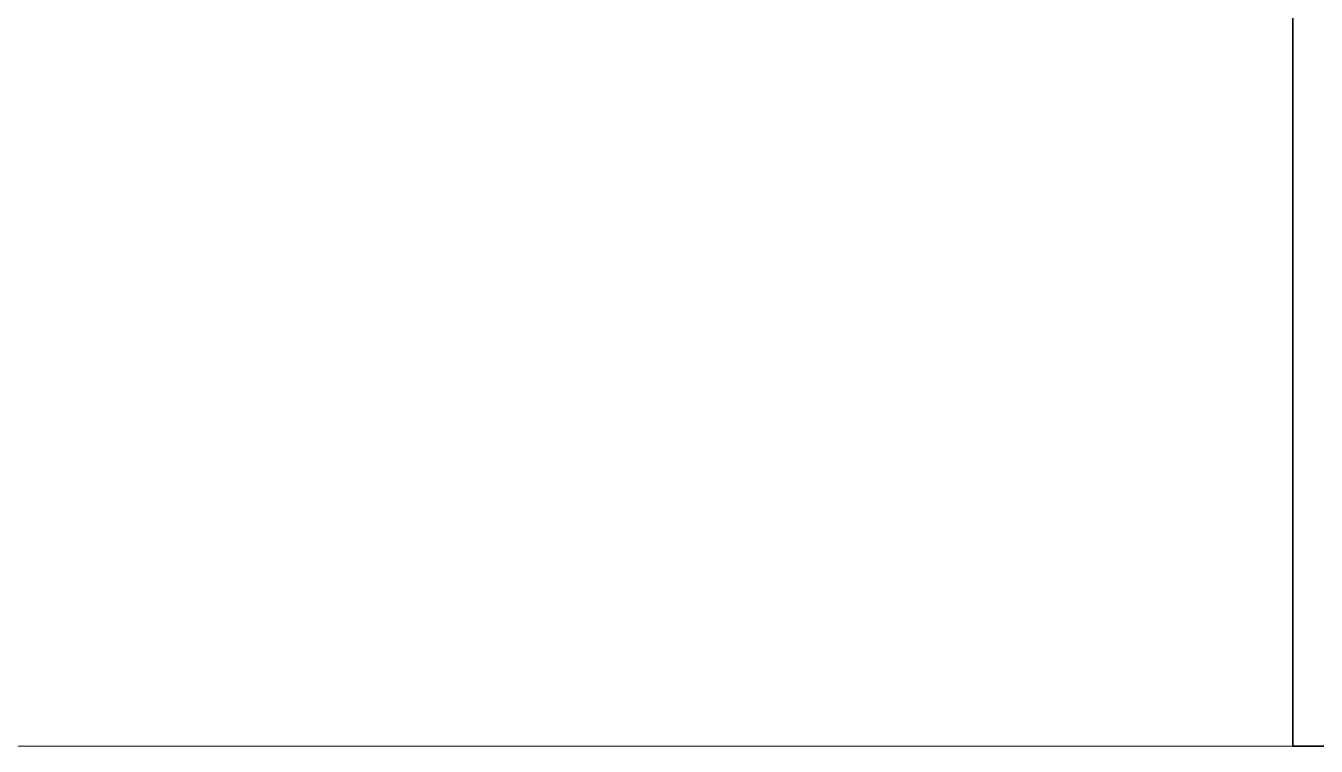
# Model space of a CAD drawing. Extents: x -442948 to -439736, y 420528 to 424220.
# Drawn here: x -442401.36 to -442398.672, y 423945.76 to 423947.26 of the extents above; entities that cross this region are included whole.
import ezdxf

# ---------------------------------------------------------------- set-up
doc = ezdxf.new("R2010")
doc.units = 0
doc.linetypes.add('DASHED2', pattern=[9.525, 6.35, -3.175])
doc.layers.add('GIZLI', color=8, linetype='DASHED2', lineweight=18)
doc.layers.add('GORUNEN', color=7, linetype='Continuous', lineweight=35)

msp = doc.modelspace()

# ---------------------------------------------------------------- linework, layer by layer
at = {"layer": 'GIZLI', "color": 6}
for points in [[(-442398.7206, 423948.7596), (-442398.7206, 423945.7596)], [(-442398.7206, 423948.7596), (-442398.7206, 423945.7596)], [(-442398.7206, 423948.7596), (-442398.7206, 423945.7596)], [(-442398.7206, 423948.7596), (-442398.7206, 423945.7596)], [(-442398.7206, 423948.7596), (-442398.7206, 423945.7596)], [(-442398.7206, 423948.7596), (-442398.7206, 423945.7596)], [(-442398.7206, 423948.7596), (-442398.7206, 423945.7596)], [(-442398.7206, 423948.7596), (-442398.7206, 423945.7596)], [(-442398.7206, 423948.7596), (-442398.7206, 423945.7596)], [(-442398.7206, 423948.7596), (-442398.7206, 423945.7596)], [(-442398.7206, 423948.7596), (-442398.7206, 423945.7596)], [(-442398.7206, 423948.7596), (-442398.7206, 423945.7596)], [(-442398.7206, 423948.7596), (-442398.7206, 423945.7596)], [(-442398.7206, 423948.7596), (-442398.7206, 423945.7596)], [(-442398.7206, 423948.7596), (-442398.7206, 423945.7596)], [(-442398.7206, 423948.7596), (-442398.7206, 423945.7596)], [(-442398.7206, 423948.7596), (-442398.7206, 423945.7596)], [(-442398.7206, 423948.7596), (-442398.7206, 423945.7596)], [(-442398.7206, 423948.7596), (-442398.7206, 423945.7596)], [(-442398.7206, 423948.7596), (-442398.7206, 423945.7596)], [(-442398.7206, 423948.7596), (-442398.7206, 423945.7596)], [(-442398.7206, 423948.7596), (-442398.7206, 423945.7596)], [(-442398.7206, 423948.7596), (-442398.7206, 423945.7596)], [(-442398.7206, 423948.7596), (-442398.7206, 423945.7596)], [(-442398.7206, 423948.7596), (-442398.7206, 423945.7596)], [(-442398.7206, 423948.7596), (-442398.7206, 423945.7596)], [(-442398.7206, 423948.7596), (-442398.7206, 423945.7596)], [(-442398.7206, 423948.7596), (-442398.7206, 423945.7596)], [(-442398.7206, 423948.7596), (-442398.7206, 423945.7596)], [(-442398.7206, 423948.7596), (-442398.7206, 423945.7596)], [(-442398.7206, 423948.7596), (-442398.7206, 423945.7596)], [(-442398.7206, 423948.7596), (-442398.7206, 423945.7596)], [(-442398.7206, 423948.7596), (-442398.7206, 423945.7596)], [(-442398.7206, 423948.7596), (-442398.7206, 423945.7596)], [(-442398.7206, 423948.7596), (-442398.7206, 423945.7596)], [(-442398.7206, 423948.7596), (-442398.7206, 423945.7596)], [(-442398.7206, 423948.7596), (-442398.7206, 423945.7596)], [(-442398.7206, 423948.7596), (-442398.7206, 423945.7596)], [(-442398.7206, 423948.7596), (-442398.7206, 423945.7596)], [(-442398.7206, 423948.7596), (-442398.7206, 423945.7596)], [(-442398.7206, 423948.7596), (-442398.7206, 423945.7596)], [(-442398.7206, 423948.7596), (-442398.7206, 423945.7596)], [(-442398.7206, 423948.7596), (-442398.7206, 423945.7596)], [(-442398.7206, 423948.7596), (-442398.7206, 423945.7596)], [(-442398.7206, 423948.7596), (-442398.7206, 423945.7596)], [(-442398.7206, 423948.7596), (-442398.7206, 423945.7596)], [(-442398.7206, 423948.7596), (-442398.7206, 423945.7596)], [(-442398.7206, 423948.7596), (-442398.7206, 423945.7596)], [(-442398.7206, 423948.7596), (-442398.7206, 423945.7596)], [(-442398.7206, 423948.7596), (-442398.7206, 423945.7596)], [(-442398.7206, 423948.7596), (-442398.7206, 423945.7596)], [(-442398.7206, 423948.7596), (-442398.7206, 423945.7596)], [(-442398.7206, 423948.7596), (-442398.7206, 423945.7596)], [(-442398.7206, 423948.7596), (-442398.7206, 423945.7596)], [(-442398.7206, 423948.7596), (-442398.7206, 423945.7596)], [(-442398.7206, 423948.7596), (-442398.7206, 423945.7596)], [(-442398.7206, 423948.7596), (-442398.7206, 423945.7596)], [(-442398.7206, 423948.7596), (-442398.7206, 423945.7596)], [(-442398.7206, 423948.7596), (-442398.7206, 423945.7596)], [(-442398.7206, 423948.7596), (-442398.7206, 423945.7596)], [(-442398.7206, 423948.7596), (-442398.7206, 423945.7596)], [(-442398.7206, 423948.7596), (-442398.7206, 423945.7596)], [(-442398.7206, 423948.7596), (-442398.7206, 423945.7596)], [(-442398.7206, 423948.7596), (-442398.7206, 423945.7596)], [(-442398.7206, 423948.7596), (-442398.7206, 423945.7596)], [(-442398.7206, 423948.7596), (-442398.7206, 423945.7596)], [(-442398.7206, 423948.7596), (-442398.7206, 423945.7596)], [(-442398.7206, 423948.7596), (-442398.7206, 423945.7596)], [(-442398.7206, 423948.7596), (-442398.7206, 423945.7596)], [(-442398.7206, 423948.7596), (-442398.7206, 423945.7596)], [(-442398.7206, 423948.7596), (-442398.7206, 423945.7596)], [(-442398.7206, 423948.7596), (-442398.7206, 423945.7596)], [(-442398.7206, 423948.7596), (-442398.7206, 423945.7596)], [(-442398.7206, 423948.7596), (-442398.7206, 423945.7596)], [(-442398.7206, 423948.7596), (-442398.7206, 423945.7596)], [(-442398.7206, 423948.7596), (-442398.7206, 423945.7596)], [(-442398.7206, 423948.7596), (-442398.7206, 423945.7596)], [(-442398.7206, 423948.7596), (-442398.7206, 423945.7596)], [(-442398.7206, 423948.7596), (-442398.7206, 423945.7596)], [(-442398.7206, 423948.7596), (-442398.7206, 423945.7596)], [(-442398.7206, 423948.7596), (-442398.7206, 423945.7596)], [(-442398.7206, 423948.7596), (-442398.7206, 423945.7596)], [(-442398.7206, 423948.7596), (-442398.7206, 423945.7596)], [(-442398.7206, 423948.7596), (-442398.7206, 423945.7596)], [(-442398.7206, 423948.7596), (-442398.7206, 423945.7596)], [(-442398.7206, 423948.7596), (-442398.7206, 423945.7596)], [(-442398.7206, 423948.7596), (-442398.7206, 423945.7596)], [(-442398.7206, 423948.7596), (-442398.7206, 423945.7596)], [(-442398.7206, 423948.7596), (-442398.7206, 423945.7596)], [(-442398.7206, 423948.7596), (-442398.7206, 423945.7596)], [(-442398.7206, 423948.7596), (-442398.7206, 423945.7596)], [(-442398.7206, 423948.7596), (-442398.7206, 423945.7596)], [(-442398.7206, 423948.7596), (-442398.7206, 423945.7596)], [(-442398.7206, 423948.7596), (-442398.7206, 423945.7596)], [(-442398.7206, 423948.7596), (-442398.7206, 423945.7596)], [(-442387.1206, 423945.7596), (-442447.6206, 423945.7596)], [(-442356.6206, 423945.7596), (-442398.7206, 423945.7596)]]:
    msp.add_lwpolyline(points, dxfattribs=at)
at = {"layer": 'GORUNEN', "color": 6}
for points in [[(-442398.7206, 423948.7596), (-442398.7206, 423945.7596)], [(-442356.6206, 423945.7596), (-442398.7206, 423945.7596)]]:
    msp.add_lwpolyline(points, dxfattribs=at)

doc.saveas('drawing.dxf')
